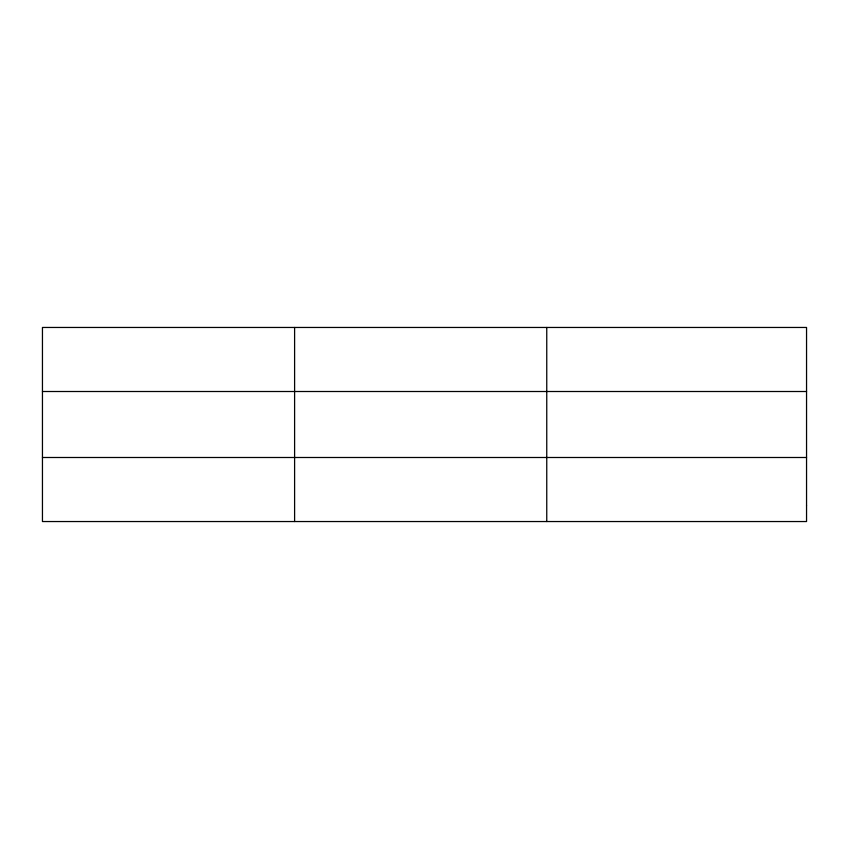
<?xml version="1.0" encoding="UTF-8"?>
<svg xmlns="http://www.w3.org/2000/svg" width="849" height="849" viewBox="0 0 849 849"><rect width="100%" height="100%" fill="white"/><g stroke="black" fill="none" stroke-linecap="round" stroke-linejoin="round"><path stroke-width="1.27" d="M294.603 521.541L294.603 327.459M546.756 521.541L546.756 327.459M42.45 391.506L806.55 391.506M42.45 457.494L806.55 457.494M806.55 505.526L806.55 521.541L42.45 521.541L42.45 327.459L806.55 327.459L806.55 505.526"/></g></svg>
